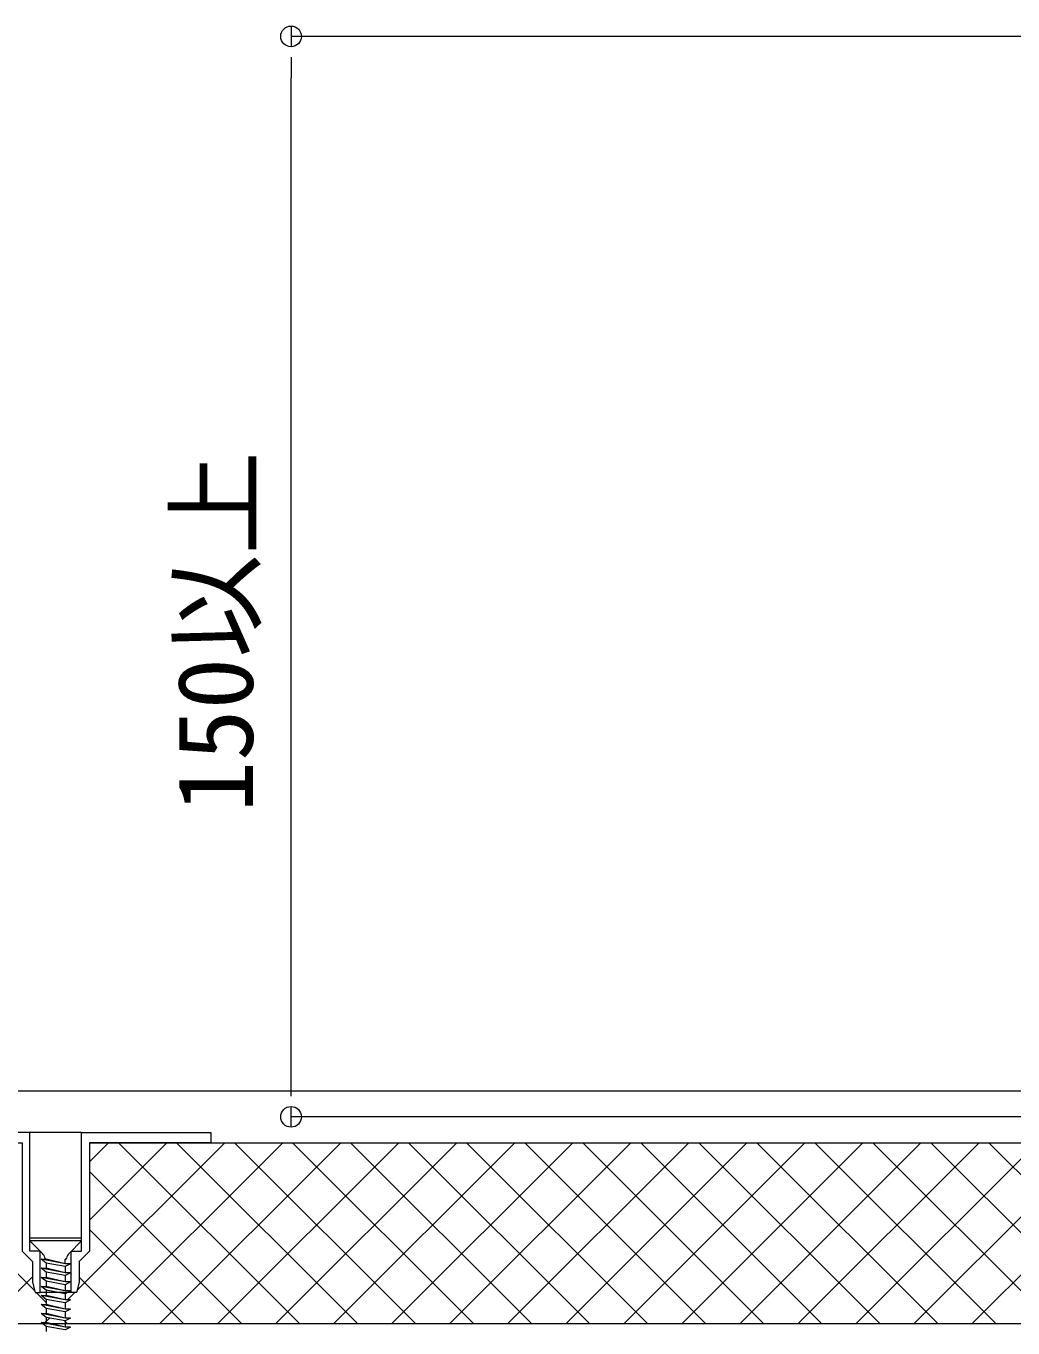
# Model space of a CAD drawing. Units: millimetres, scale not verified. Extents: x -1380 to 1380, y -955 to 955.
# Drawn here: x -382 to -191.1, y -322 to -70.1 of the extents above; entities that cross this region are included whole.
import ezdxf
from ezdxf.enums import TextEntityAlignment as Align

# ---------------------------------------------------------------- set-up
doc = ezdxf.new("R2010")
doc.units = ezdxf.units.MM
doc.header["$LTSCALE"] = 3
doc.linetypes.add('USER1', pattern=[9.525, 6.35, -3.175])
for name, color, linetype, lineweight in [('0-0_0', 7, 'Continuous', 9), ('0-1_HATCH', 9, 'Continuous', 18), ('0-3_BOUSUI', 1, 'Continuous', 18), ('0-5_sunpo', 7, 'Continuous', 18), ('0-6_KANAMONO_SCREW', 4, 'Continuous', 18), ('0-7_dannnetu', 6, 'Continuous', 18), ('0-B_dekki', 3, 'USER1', 18), ('0-C_ZATU', 6, 'Continuous', 18)]:
    doc.layers.add(name, color=color, linetype=linetype, lineweight=lineweight)
doc.styles.add('ＭＳ ゴシック', font='')
doc.styles.get('ＭＳ ゴシック').set_extended_font_data('MS Gothic')

msp = doc.modelspace()

# ---------------------------------------------------------------- linework, layer by layer
at = {"layer": '0-0_0'}
for p, q in [((-330.758, -70.144), (-330.758, -74.144)), ((-330.758, -76.144), (-330.758, -80.144)), ((-330.758, -277.14), (-330.758, -273.14)), ((-330.758, -283.14), (-330.758, -279.14))]:
    msp.add_line(p, q, dxfattribs=at)
for centre in [(-330.758, -72.144), (-330.758, -281.14)]:
    msp.add_circle(centre, 2, dxfattribs=at)
at = {"layer": '0-1_HATCH'}
for p, q in [((-380.36, -314.823), (-409.043, -286.14)), ((-372.176, -314.718), (-343.598, -286.14)), ((-369.781, -289.873), (-366.048, -286.14)), ((-369.781, -301.099), (-354.823, -286.14)), ((-367.372, -321.14), (-332.372, -286.14)), ((-329.142, -321.14), (-364.142, -286.14)), ((-356.147, -321.14), (-321.147, -286.14)), ((-317.916, -321.14), (-352.916, -286.14)), ((-344.922, -321.14), (-309.922, -286.14)), ((-306.691, -321.14), (-341.691, -286.14)), ((-333.696, -321.14), (-298.696, -286.14)), ((-295.466, -321.14), (-330.466, -286.14)), ((-322.471, -321.14), (-287.471, -286.14)), ((-284.24, -321.14), (-319.24, -286.14)), ((-311.246, -321.14), (-276.246, -286.14)), ((-273.015, -321.14), (-308.015, -286.14)), ((-300.02, -321.14), (-265.02, -286.14)), ((-261.79, -321.14), (-296.79, -286.14)), ((-288.795, -321.14), (-253.795, -286.14)), ((-250.564, -321.14), (-285.564, -286.14)), ((-277.57, -321.14), (-242.57, -286.14)), ((-239.339, -321.14), (-274.339, -286.14)), ((-266.344, -321.14), (-231.344, -286.14)), ((-228.114, -321.14), (-263.114, -286.14)), ((-255.119, -321.14), (-220.119, -286.14)), ((-216.888, -321.14), (-251.888, -286.14)), ((-243.894, -321.14), (-208.894, -286.14)), ((-205.663, -321.14), (-240.663, -286.14)), ((-232.669, -321.14), (-197.669, -286.14)), ((-194.438, -321.14), (-229.438, -286.14)), ((-221.443, -321.14), (-186.443, -286.14)), ((-183.213, -321.14), (-218.213, -286.14)), ((-210.218, -321.14), (-175.218, -286.14)), ((-171.987, -321.14), (-206.987, -286.14)), ((-198.993, -321.14), (-163.993, -286.14)), ((-160.762, -321.14), (-195.762, -286.14)), ((-340.367, -321.14), (-369.781, -291.726)), ((-351.592, -321.14), (-369.781, -302.952)), ((-389.823, -321.14), (-380.781, -312.099)), ((-362.818, -321.14), (-371.781, -312.177)), ((-378.131, -317.052), (-380.043, -315.14)), ((-374.023, -316.565), (-372.598, -315.14)), ((-378.598, -321.14), (-377.51, -320.052)), ((-374.043, -321.14), (-374.609, -320.574))]:
    msp.add_line(p, q, dxfattribs=at)
at = {"layer": '0-3_BOUSUI'}
msp.add_lwpolyline([(-900.281, -276.14), (-164.423, -276.14), (-120.281, -231.998), (-120.281, -171.998), (-85.281, -136.998), (-85.281, -72.144)], dxfattribs=at)
at = {"layer": '0-5_sunpo'}
for p, q in [((-143.613, -72.144), (-330.758, -72.144)), ((-330.758, -273.14), (-330.758, -80.144)), ((-174.423, -281.14), (-330.758, -281.14))]:
    msp.add_line(p, q, dxfattribs=at)
at = {"layer": '0-6_KANAMONO_SCREW'}
for p, q in [((-371.281, -304.64), (-381.281, -304.64)), ((-381.281, -305.14), (-381.281, -304.64)), ((-371.281, -305.14), (-371.281, -304.64)), ((-371.281, -305.14), (-373.701, -307.561)), ((-379.131, -308.69), (-378.131, -308.69)), ((-378.281, -308.69), (-378.343, -308.459)), ((-374.431, -309.565), (-378.131, -308.69)), ((-378.131, -309.44), (-378.131, -310.44)), ((-374.431, -309.565), (-374.431, -308.69)), ((-374.281, -308.69), (-374.431, -308.69)), ((-373.431, -309.565), (-374.431, -310.106)), ((-374.281, -308.69), (-374.22, -308.459)), ((-379.131, -310.44), (-378.131, -310.44)), ((-378.131, -312.94), (-379.131, -312.19)), ((-379.131, -312.19), (-378.131, -312.19)), ((-374.431, -311.315), (-378.131, -310.44)), ((-378.131, -311.19), (-378.131, -312.19)), ((-374.431, -313.065), (-378.131, -312.19)), ((-374.431, -310.106), (-374.431, -311.315)), ((-373.431, -311.315), (-374.431, -311.856)), ((-374.431, -311.856), (-374.431, -313.065)), ((-379.131, -313.94), (-378.131, -313.94)), ((-374.431, -313.606), (-378.131, -312.94)), ((-378.131, -312.94), (-378.131, -313.94)), ((-374.431, -314.815), (-378.131, -313.94)), ((-378.131, -314.69), (-378.131, -315.69)), ((-373.431, -313.065), (-374.431, -313.606)), ((-374.431, -313.606), (-374.431, -314.815)), ((-379.131, -315.69), (-378.131, -315.69)), ((-374.431, -316.565), (-378.131, -315.69)), ((-378.131, -316.44), (-378.131, -317.44)), ((-373.431, -314.815), (-374.431, -315.356)), ((-374.431, -315.356), (-374.431, -316.565)), ((-373.431, -316.565), (-374.431, -317.106)), ((-374.431, -317.106), (-374.431, -318.315)), ((-379.131, -317.44), (-378.131, -317.44)), ((-379.131, -319.19), (-378.131, -319.19)), ((-374.431, -318.315), (-378.131, -317.44)), ((-378.131, -318.19), (-378.131, -319.19)), ((-374.431, -320.065), (-378.131, -319.19)), ((-373.431, -318.315), (-374.431, -318.856)), ((-374.431, -318.856), (-374.431, -320.065)), ((-379.131, -320.94), (-378.131, -320.94)), ((-378.131, -319.94), (-378.131, -320.94)), ((-374.431, -321.815), (-378.131, -320.94)), ((-378.131, -321.69), (-378.131, -322.69)), ((-373.431, -320.065), (-374.431, -320.606)), ((-374.431, -320.606), (-374.431, -321.815)), ((-373.431, -321.815), (-374.431, -322.356))]:
    msp.add_line(p, q, dxfattribs=at)
for points in [[(-371.281, -305.14), (-381.281, -305.14), (-378.861, -307.561)], [(-374.431, -310.106), (-378.131, -309.44), (-379.131, -308.69)], [(-373.431, -309.565), (-374.431, -309.565), (-379.131, -308.69)], [(-374.431, -311.856), (-378.131, -311.19), (-379.131, -310.44)], [(-373.431, -311.315), (-374.431, -311.315), (-379.131, -310.44)], [(-373.431, -313.065), (-374.431, -313.065), (-379.131, -312.19)], [(-374.431, -315.356), (-378.131, -314.69), (-379.131, -313.94)], [(-373.431, -314.815), (-374.431, -314.815), (-379.131, -313.94)], [(-374.431, -317.106), (-378.131, -316.44), (-379.131, -315.69)], [(-373.431, -316.565), (-374.431, -316.565), (-379.131, -315.69)], [(-374.431, -318.856), (-378.131, -318.19), (-379.131, -317.44)], [(-373.431, -318.315), (-374.431, -318.315), (-379.131, -317.44)], [(-374.431, -320.606), (-378.131, -319.94), (-379.131, -319.19)], [(-373.431, -320.065), (-374.431, -320.065), (-379.131, -319.19)], [(-374.431, -322.356), (-378.131, -321.69), (-379.131, -320.94)], [(-373.431, -321.815), (-374.431, -321.815), (-379.131, -320.94)]]:
    msp.add_lwpolyline(points, dxfattribs=at)
for centre, start, end in [((-380.275, -308.975), 14.93142, 45), ((-372.287, -308.975), 135, 165.06858)]:
    msp.add_arc(centre, 2, start, end, dxfattribs=at)
at = {"layer": '0-7_dannnetu'}
msp.add_line((-369.781, -286.14), (-76.281, -286.14), dxfattribs=at)
at = {"layer": '0-B_dekki', "linetype": 'Continuous'}
msp.add_line((-900.281, -321.14), (-85.281, -321.14), dxfattribs=at)
at = {"layer": '0-C_ZATU'}
for p, q in [((-371.281, -284.14), (-381.281, -284.14)), ((-373.281, -315.14), (-379.281, -315.14))]:
    msp.add_line(p, q, dxfattribs=at)
for points in [[(-379.281, -307.14), (-381.281, -307.14), (-381.281, -284.14), (-406.281, -284.14), (-406.281, -286.14), (-382.781, -286.14), (-382.781, -307.14), (-380.781, -309.14), (-380.781, -313.14), (-380.281, -315.14), (-379.281, -315.14)], [(-373.281, -307.14), (-371.281, -307.14), (-371.281, -284.14), (-346.281, -284.14), (-346.281, -286.14), (-369.781, -286.14), (-369.781, -307.14), (-371.781, -309.14), (-371.781, -313.14), (-372.281, -315.14), (-373.281, -315.14)]]:
    msp.add_lwpolyline(points, close=True, dxfattribs=at)

# ---------------------------------------------------------------- texts
at = {"layer": '0-5_sunpo', "style": 'ＭＳ ゴシック'}
msp.add_text('150以上', height=14.66, rotation=90, dxfattribs=at).set_placement((-333.738, -222.277), align=Align.BOTTOM_LEFT)

doc.saveas('drawing.dxf')
